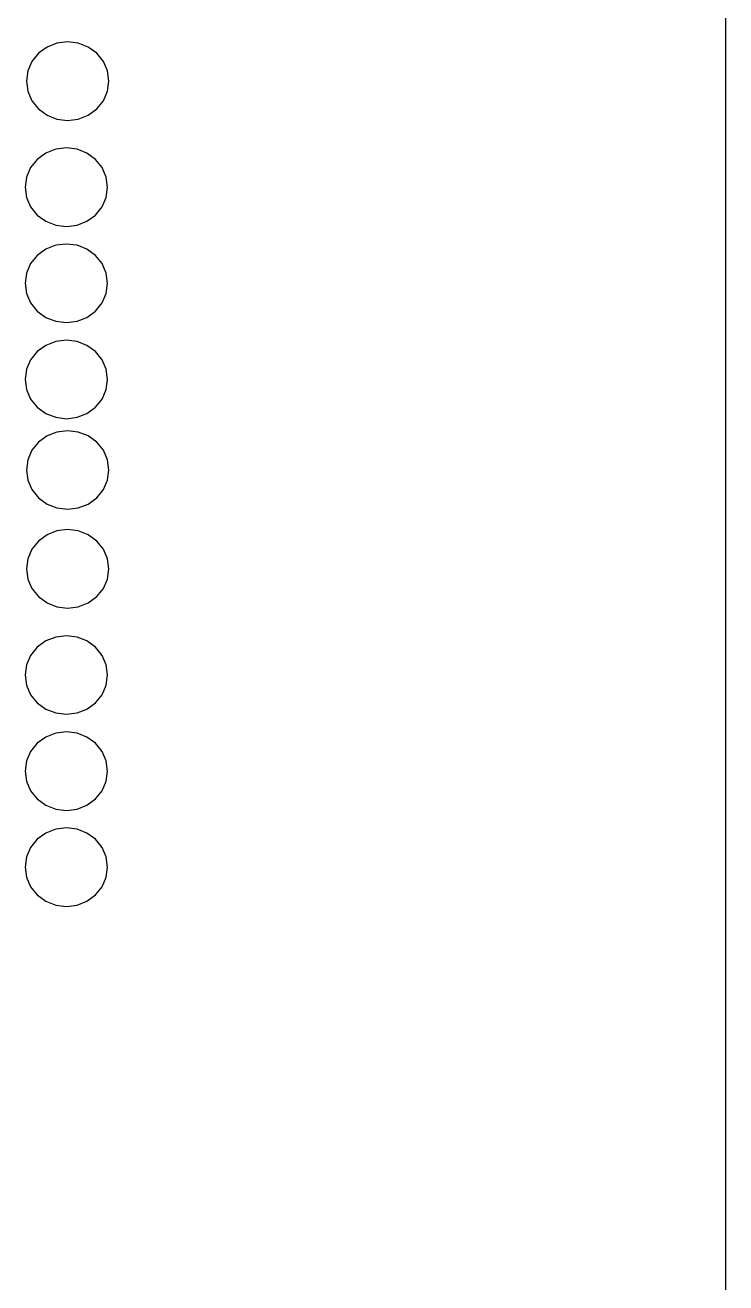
# Model space of a CAD drawing. Header units: inches. Extents: x 710 to 5347, y 114 to 2471.
# Drawn here: x 1328.7 to 1456.2, y 377 to 605.8 of the extents above; entities that cross this region are included whole.
import ezdxf

# ---------------------------------------------------------------- set-up
doc = ezdxf.new("R2010")
doc.units = ezdxf.units.IN
doc.header["$MEASUREMENT"] = 0
doc.layers.add('Edges', color=7, linetype='Continuous')

# ---------------------------------------------------------------- blocks, each defined once
blk = doc.blocks.new('fire alarm fr')
at = {"layer": 'Edges'}
for p, q in [((-1661.19, 520.1), (-1661.19, 1235.77)), ((-1786.2, 786.91), (-1787.39, 785.43)), ((-1784.65, 788.05), (-1786.2, 786.91)), ((-1782.84, 788.76), (-1784.65, 788.05)), ((-1780.9, 789), (-1782.84, 788.76)), ((-1778.96, 788.76), (-1780.9, 789)), ((-1777.15, 788.05), (-1778.96, 788.76)), ((-1775.6, 786.91), (-1777.15, 788.05)), ((-1774.41, 785.43), (-1775.6, 786.91)), ((-1787.39, 785.43), (-1788.14, 783.7)), ((-1773.66, 783.7), (-1774.41, 785.43)), ((-1788.14, 783.7), (-1788.39, 781.85)), ((-1773.41, 781.85), (-1773.66, 783.7)), ((-1788.39, 781.85), (-1788.14, 780)), ((-1788.14, 780), (-1787.39, 778.28)), ((-1774.41, 778.28), (-1773.66, 780)), ((-1773.66, 780), (-1773.41, 781.85)), ((-1787.39, 778.28), (-1786.2, 776.8)), ((-1775.6, 776.8), (-1774.41, 778.28)), ((-1786.2, 776.8), (-1784.65, 775.66)), ((-1784.65, 775.66), (-1782.84, 774.95)), ((-1778.96, 774.95), (-1777.15, 775.66)), ((-1777.15, 775.66), (-1775.6, 776.8)), ((-1782.84, 774.95), (-1780.9, 774.7)), ((-1780.9, 774.7), (-1778.96, 774.95)), ((-1784.89, 768.74), (-1786.44, 767.6)), ((-1783.08, 769.46), (-1784.89, 768.74)), ((-1781.14, 769.7), (-1783.08, 769.46)), ((-1779.2, 769.46), (-1781.14, 769.7)), ((-1777.39, 768.74), (-1779.2, 769.46)), ((-1775.84, 767.6), (-1777.39, 768.74)), ((-1786.44, 767.6), (-1787.63, 766.12)), ((-1774.65, 766.12), (-1775.84, 767.6)), ((-1788.38, 764.4), (-1788.64, 762.55)), ((-1787.63, 766.12), (-1788.38, 764.4)), ((-1773.9, 764.4), (-1774.65, 766.12)), ((-1773.65, 762.55), (-1773.9, 764.4)), ((-1788.64, 762.55), (-1788.38, 760.7)), ((-1773.9, 760.7), (-1773.65, 762.55)), ((-1788.38, 760.7), (-1787.63, 758.97)), ((-1774.65, 758.97), (-1773.9, 760.7)), ((-1787.63, 758.97), (-1786.44, 757.49)), ((-1786.44, 757.49), (-1784.89, 756.36)), ((-1777.39, 756.36), (-1775.84, 757.49)), ((-1775.84, 757.49), (-1774.65, 758.97)), ((-1784.89, 756.36), (-1783.08, 755.64)), ((-1783.08, 755.64), (-1781.14, 755.4)), ((-1781.14, 755.4), (-1779.2, 755.64)), ((-1779.2, 755.64), (-1777.39, 756.36)), ((-1784.89, 751.27), (-1786.44, 750.14)), ((-1783.08, 751.99), (-1784.89, 751.27)), ((-1781.14, 752.23), (-1783.08, 751.99)), ((-1779.2, 751.99), (-1781.14, 752.23)), ((-1777.39, 751.27), (-1779.2, 751.99)), ((-1775.84, 750.14), (-1777.39, 751.27)), ((-1787.63, 748.66), (-1788.38, 746.93)), ((-1786.44, 750.14), (-1787.63, 748.66)), ((-1774.65, 748.66), (-1775.84, 750.14)), ((-1773.9, 746.93), (-1774.65, 748.66)), ((-1788.38, 746.93), (-1788.64, 745.08)), ((-1773.65, 745.08), (-1773.9, 746.93)), ((-1788.64, 745.08), (-1788.38, 743.23)), ((-1773.9, 743.23), (-1773.65, 745.08)), ((-1788.38, 743.23), (-1787.63, 741.51)), ((-1787.63, 741.51), (-1786.44, 740.02)), ((-1775.84, 740.02), (-1774.65, 741.51)), ((-1774.65, 741.51), (-1773.9, 743.23)), ((-1786.44, 740.02), (-1784.89, 738.89)), ((-1784.89, 738.89), (-1783.08, 738.17)), ((-1779.2, 738.17), (-1777.39, 738.89)), ((-1777.39, 738.89), (-1775.84, 740.02)), ((-1783.08, 738.17), (-1781.14, 737.93)), ((-1781.14, 737.93), (-1779.2, 738.17)), ((-1783.08, 734.52), (-1784.89, 733.8)), ((-1781.14, 734.76), (-1783.08, 734.52)), ((-1779.2, 734.52), (-1781.14, 734.76)), ((-1777.39, 733.8), (-1779.2, 734.52)), ((-1786.44, 732.67), (-1787.63, 731.19)), ((-1784.89, 733.8), (-1786.44, 732.67)), ((-1775.84, 732.67), (-1777.39, 733.8)), ((-1774.65, 731.19), (-1775.84, 732.67)), ((-1787.63, 731.19), (-1788.38, 729.46)), ((-1773.9, 729.46), (-1774.65, 731.19)), ((-1788.38, 729.46), (-1788.64, 727.61)), ((-1788.64, 727.61), (-1788.38, 725.76)), ((-1773.65, 727.61), (-1773.9, 729.46)), ((-1773.9, 725.76), (-1773.65, 727.61)), ((-1788.38, 725.76), (-1787.63, 724.04)), ((-1774.65, 724.04), (-1773.9, 725.76)), ((-1787.63, 724.04), (-1786.44, 722.56)), ((-1775.84, 722.56), (-1774.65, 724.04)), ((-1786.44, 722.56), (-1784.89, 721.42)), ((-1784.89, 721.42), (-1783.08, 720.71)), ((-1783.08, 720.71), (-1781.14, 720.46)), ((-1781.14, 720.46), (-1779.2, 720.71)), ((-1779.2, 720.71), (-1777.39, 721.42)), ((-1777.39, 721.42), (-1775.84, 722.56)), ((-1780.9, 718.28), (-1782.84, 718.04)), ((-1778.96, 718.04), (-1780.9, 718.28)), ((-1786.2, 716.19), (-1787.39, 714.71)), ((-1784.65, 717.32), (-1786.2, 716.19)), ((-1782.84, 718.04), (-1784.65, 717.32)), ((-1777.15, 717.32), (-1778.96, 718.04)), ((-1775.6, 716.19), (-1777.15, 717.32)), ((-1774.41, 714.71), (-1775.6, 716.19)), ((-1787.39, 714.71), (-1788.14, 712.98)), ((-1773.66, 712.98), (-1774.41, 714.71)), ((-1788.14, 712.98), (-1788.39, 711.13)), ((-1773.41, 711.13), (-1773.66, 712.98)), ((-1788.39, 711.13), (-1788.14, 709.28)), ((-1788.14, 709.28), (-1787.39, 707.56)), ((-1774.41, 707.56), (-1773.66, 709.28)), ((-1773.66, 709.28), (-1773.41, 711.13)), ((-1787.39, 707.56), (-1786.2, 706.08)), ((-1775.6, 706.08), (-1774.41, 707.56)), ((-1786.2, 706.08), (-1784.65, 704.94)), ((-1784.65, 704.94), (-1782.84, 704.23)), ((-1778.96, 704.23), (-1777.15, 704.94)), ((-1777.15, 704.94), (-1775.6, 706.08)), ((-1782.84, 704.23), (-1780.9, 703.98)), ((-1780.9, 703.98), (-1778.96, 704.23)), ((-1782.84, 700.06), (-1784.65, 699.35)), ((-1780.9, 700.3), (-1782.84, 700.06)), ((-1778.96, 700.06), (-1780.9, 700.3)), ((-1777.15, 699.35), (-1778.96, 700.06)), ((-1786.2, 698.21), (-1787.39, 696.73)), ((-1784.65, 699.35), (-1786.2, 698.21)), ((-1775.6, 698.21), (-1777.15, 699.35)), ((-1774.41, 696.73), (-1775.6, 698.21)), ((-1787.39, 696.73), (-1788.14, 695)), ((-1773.66, 695), (-1774.41, 696.73)), ((-1788.14, 695), (-1788.39, 693.15)), ((-1788.39, 693.15), (-1788.14, 691.3)), ((-1773.41, 693.15), (-1773.66, 695)), ((-1773.66, 691.3), (-1773.41, 693.15)), ((-1788.14, 691.3), (-1787.39, 689.58)), ((-1774.41, 689.58), (-1773.66, 691.3)), ((-1787.39, 689.58), (-1786.2, 688.1)), ((-1775.6, 688.1), (-1774.41, 689.58)), ((-1786.2, 688.1), (-1784.65, 686.96)), ((-1784.65, 686.96), (-1782.84, 686.25)), ((-1782.84, 686.25), (-1780.9, 686)), ((-1780.9, 686), (-1778.96, 686.25)), ((-1778.96, 686.25), (-1777.15, 686.96)), ((-1777.15, 686.96), (-1775.6, 688.1)), ((-1784.89, 680.04), (-1786.44, 678.9)), ((-1783.08, 680.75), (-1784.89, 680.04)), ((-1781.14, 681), (-1783.08, 680.75)), ((-1779.2, 680.75), (-1781.14, 681)), ((-1777.39, 680.04), (-1779.2, 680.75)), ((-1775.84, 678.9), (-1777.39, 680.04)), ((-1787.63, 677.42), (-1788.38, 675.7)), ((-1786.44, 678.9), (-1787.63, 677.42)), ((-1774.65, 677.42), (-1775.84, 678.9)), ((-1773.9, 675.7), (-1774.65, 677.42)), ((-1788.38, 675.7), (-1788.64, 673.85)), ((-1773.65, 673.85), (-1773.9, 675.7)), ((-1788.64, 673.85), (-1788.38, 672)), ((-1773.9, 672), (-1773.65, 673.85)), ((-1788.38, 672), (-1787.63, 670.27)), ((-1787.63, 670.27), (-1786.44, 668.79)), ((-1775.84, 668.79), (-1774.65, 670.27)), ((-1774.65, 670.27), (-1773.9, 672)), ((-1786.44, 668.79), (-1784.89, 667.66)), ((-1777.39, 667.66), (-1775.84, 668.79)), ((-1784.89, 667.66), (-1783.08, 666.94)), ((-1783.08, 666.94), (-1781.14, 666.7)), ((-1781.14, 666.7), (-1779.2, 666.94)), ((-1779.2, 666.94), (-1777.39, 667.66)), ((-1781.14, 663.53), (-1783.08, 663.29)), ((-1779.2, 663.29), (-1781.14, 663.53)), ((-1786.44, 661.44), (-1787.63, 659.95)), ((-1784.89, 662.57), (-1786.44, 661.44)), ((-1783.08, 663.29), (-1784.89, 662.57)), ((-1777.39, 662.57), (-1779.2, 663.29)), ((-1775.84, 661.44), (-1777.39, 662.57)), ((-1774.65, 659.95), (-1775.84, 661.44)), ((-1787.63, 659.95), (-1788.38, 658.23)), ((-1773.9, 658.23), (-1774.65, 659.95)), ((-1788.38, 658.23), (-1788.64, 656.38)), ((-1773.65, 656.38), (-1773.9, 658.23)), ((-1788.64, 656.38), (-1788.38, 654.53)), ((-1788.38, 654.53), (-1787.63, 652.8)), ((-1774.65, 652.8), (-1773.9, 654.53)), ((-1773.9, 654.53), (-1773.65, 656.38)), ((-1787.63, 652.8), (-1786.44, 651.32)), ((-1775.84, 651.32), (-1774.65, 652.8)), ((-1786.44, 651.32), (-1784.89, 650.19)), ((-1784.89, 650.19), (-1783.08, 649.47)), ((-1779.2, 649.47), (-1777.39, 650.19)), ((-1777.39, 650.19), (-1775.84, 651.32)), ((-1783.08, 649.47), (-1781.14, 649.23)), ((-1781.14, 649.23), (-1779.2, 649.47)), ((-1784.89, 645.1), (-1786.44, 643.97)), ((-1783.08, 645.82), (-1784.89, 645.1)), ((-1781.14, 646.06), (-1783.08, 645.82)), ((-1779.2, 645.82), (-1781.14, 646.06)), ((-1777.39, 645.1), (-1779.2, 645.82)), ((-1775.84, 643.97), (-1777.39, 645.1)), ((-1786.44, 643.97), (-1787.63, 642.49)), ((-1774.65, 642.49), (-1775.84, 643.97)), ((-1788.38, 640.76), (-1788.64, 638.91)), ((-1787.63, 642.49), (-1788.38, 640.76)), ((-1773.9, 640.76), (-1774.65, 642.49)), ((-1773.65, 638.91), (-1773.9, 640.76)), ((-1788.64, 638.91), (-1788.38, 637.06)), ((-1773.9, 637.06), (-1773.65, 638.91)), ((-1788.38, 637.06), (-1787.63, 635.34)), ((-1774.65, 635.34), (-1773.9, 637.06)), ((-1787.63, 635.34), (-1786.44, 633.86)), ((-1786.44, 633.86), (-1784.89, 632.72)), ((-1777.39, 632.72), (-1775.84, 633.86)), ((-1775.84, 633.86), (-1774.65, 635.34)), ((-1784.89, 632.72), (-1783.08, 632)), ((-1783.08, 632), (-1781.14, 631.76)), ((-1781.14, 631.76), (-1779.2, 632)), ((-1779.2, 632), (-1777.39, 632.72))]:
    blk.add_line(p, q, dxfattribs=at)

msp = doc.modelspace()

# ---------------------------------------------------------------- block references
msp.add_blockref('fire alarm fr', (3117.35, -186.28))

doc.saveas('drawing.dxf')
